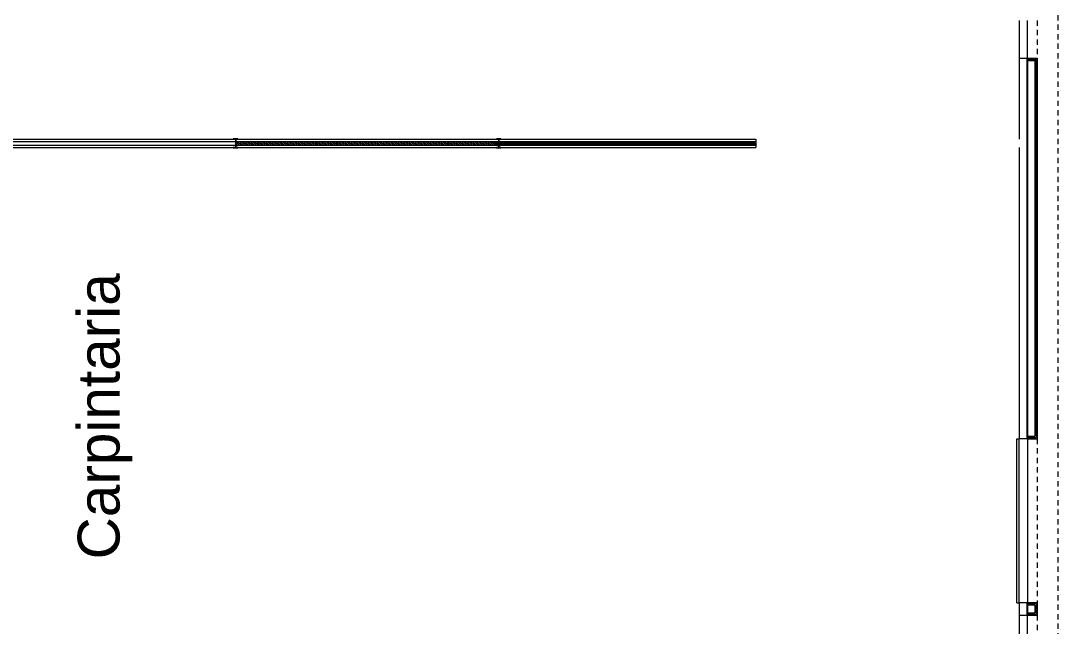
# Model space of a CAD drawing. Header units: millimetres. Extents: x -32 to 1412, y -324 to 2887.
# Drawn here: x 1037.91 to 1062.68, y 1984.98 to 1999.43 of the extents above; entities that cross this region are included whole.
import ezdxf

# ---------------------------------------------------------------- set-up
doc = ezdxf.new("R2010")
doc.units = ezdxf.units.MM
doc.header["$LTSCALE"] = 0.5
doc.linetypes.add('HIDDEN', pattern=[9.525, 6.35, -3.175])
doc.layers.get('0').update_dxf_attribs({"linetype": 'CONTINUOUS'})
doc.layers.add('arquitetura', color=252, linetype='CONTINUOUS', lineweight=5)
doc.styles.add('Arial nw', font='ARIALN.TTF')

msp = doc.modelspace()

# ---------------------------------------------------------------- linework, layer by layer
at = {"layer": 'arquitetura', "color": 252, "linetype": 'HIDDEN', "ltscale": 0.04}
for p, q in [((1062.676, 1958.58), (1062.676, 2018.102)), ((1062.176, 1999.439), (1062.176, 1998.539)), ((1062.176, 1989.453), (1062.176, 1985.539)), ((1062.176, 1985.239), (1062.176, 1984.339))]:
    msp.add_line(p, q, dxfattribs=at)
at = {"layer": 'arquitetura', "color": 252}
for p, q in [((1061.741, 1999.439), (1061.741, 1998.539)), ((1061.941, 1998.539), (1061.941, 1999.439)), ((1061.741, 1998.539), (1061.941, 1998.539)), ((1061.741, 1998.539), (1061.741, 1996.604)), ((1061.929, 1998.539), (1061.929, 1989.453)), ((1061.941, 1998.539), (1061.941, 1989.453)), ((1061.946, 1998.539), (1062.176, 1998.539)), ((1061.946, 1998.539), (1061.946, 1989.453)), ((1061.946, 1998.509), (1062.146, 1998.509)), ((1061.946, 1998.479), (1062.116, 1998.479)), ((1062.116, 1998.479), (1062.116, 1989.513)), ((1062.146, 1998.509), (1062.146, 1989.483)), ((1062.176, 1998.539), (1062.176, 1989.453)), ((1036.751, 1996.604), (1055.461, 1996.604)), ((1055.461, 1996.604), (1055.461, 1996.404)), ((1036.751, 1996.549), (1055.461, 1996.549)), ((1036.751, 1996.459), (1055.461, 1996.459)), ((1036.751, 1996.404), (1055.461, 1996.404)), ((1043.083, 1996.459), (1043.031, 1996.511)), ((1043.038, 1996.459), (1043.031, 1996.466)), ((1043.128, 1996.459), (1043.038, 1996.549)), ((1043.173, 1996.459), (1043.083, 1996.549)), ((1043.217, 1996.459), (1043.127, 1996.549)), ((1043.262, 1996.459), (1043.172, 1996.549)), ((1043.307, 1996.459), (1043.217, 1996.549)), ((1043.352, 1996.459), (1043.262, 1996.549)), ((1043.397, 1996.459), (1043.307, 1996.549)), ((1043.442, 1996.459), (1043.352, 1996.549)), ((1043.487, 1996.459), (1043.397, 1996.549)), ((1043.532, 1996.459), (1043.442, 1996.549)), ((1043.577, 1996.459), (1043.487, 1996.549)), ((1043.622, 1996.459), (1043.532, 1996.549)), ((1043.666, 1996.459), (1043.576, 1996.549)), ((1043.711, 1996.459), (1043.621, 1996.549)), ((1043.756, 1996.459), (1043.666, 1996.549)), ((1043.801, 1996.459), (1043.711, 1996.549)), ((1043.846, 1996.459), (1043.756, 1996.549)), ((1043.891, 1996.459), (1043.801, 1996.549)), ((1043.936, 1996.459), (1043.846, 1996.549)), ((1043.981, 1996.459), (1043.891, 1996.549)), ((1044.026, 1996.459), (1043.936, 1996.549)), ((1044.071, 1996.459), (1043.981, 1996.549)), ((1044.115, 1996.459), (1044.025, 1996.549)), ((1044.16, 1996.459), (1044.07, 1996.549)), ((1044.205, 1996.459), (1044.115, 1996.549)), ((1044.25, 1996.459), (1044.16, 1996.549)), ((1044.295, 1996.459), (1044.205, 1996.549)), ((1044.34, 1996.459), (1044.25, 1996.549)), ((1044.385, 1996.459), (1044.295, 1996.549)), ((1044.43, 1996.459), (1044.34, 1996.549)), ((1044.475, 1996.459), (1044.385, 1996.549)), ((1044.52, 1996.459), (1044.43, 1996.549)), ((1044.564, 1996.459), (1044.474, 1996.549)), ((1044.609, 1996.459), (1044.519, 1996.549)), ((1044.654, 1996.459), (1044.564, 1996.549)), ((1044.699, 1996.459), (1044.609, 1996.549)), ((1044.744, 1996.459), (1044.654, 1996.549)), ((1044.789, 1996.459), (1044.699, 1996.549)), ((1044.834, 1996.459), (1044.744, 1996.549)), ((1044.879, 1996.459), (1044.789, 1996.549)), ((1044.924, 1996.459), (1044.834, 1996.549)), ((1044.969, 1996.459), (1044.879, 1996.549)), ((1045.014, 1996.459), (1044.924, 1996.549)), ((1045.058, 1996.459), (1044.968, 1996.549)), ((1045.103, 1996.459), (1045.013, 1996.549)), ((1045.148, 1996.459), (1045.058, 1996.549)), ((1045.193, 1996.459), (1045.103, 1996.549)), ((1045.238, 1996.459), (1045.148, 1996.549)), ((1045.283, 1996.459), (1045.193, 1996.549)), ((1045.328, 1996.459), (1045.238, 1996.549)), ((1045.373, 1996.459), (1045.283, 1996.549)), ((1045.418, 1996.459), (1045.328, 1996.549)), ((1045.463, 1996.459), (1045.373, 1996.549)), ((1045.507, 1996.459), (1045.417, 1996.549)), ((1045.552, 1996.459), (1045.462, 1996.549)), ((1045.597, 1996.459), (1045.507, 1996.549)), ((1045.642, 1996.459), (1045.552, 1996.549)), ((1045.687, 1996.459), (1045.597, 1996.549)), ((1045.732, 1996.459), (1045.642, 1996.549)), ((1045.777, 1996.459), (1045.687, 1996.549)), ((1045.822, 1996.459), (1045.732, 1996.549)), ((1045.867, 1996.459), (1045.777, 1996.549)), ((1045.912, 1996.459), (1045.822, 1996.549)), ((1045.956, 1996.459), (1045.866, 1996.549)), ((1046.001, 1996.459), (1045.911, 1996.549)), ((1046.046, 1996.459), (1045.956, 1996.549)), ((1046.091, 1996.459), (1046.001, 1996.549)), ((1046.136, 1996.459), (1046.046, 1996.549)), ((1046.181, 1996.459), (1046.091, 1996.549)), ((1046.226, 1996.459), (1046.136, 1996.549)), ((1046.271, 1996.459), (1046.181, 1996.549)), ((1046.316, 1996.459), (1046.226, 1996.549)), ((1046.361, 1996.459), (1046.271, 1996.549)), ((1046.405, 1996.459), (1046.315, 1996.549)), ((1046.45, 1996.459), (1046.36, 1996.549)), ((1046.495, 1996.459), (1046.405, 1996.549)), ((1046.54, 1996.459), (1046.45, 1996.549)), ((1046.585, 1996.459), (1046.495, 1996.549)), ((1046.63, 1996.459), (1046.54, 1996.549)), ((1046.675, 1996.459), (1046.585, 1996.549)), ((1046.72, 1996.459), (1046.63, 1996.549)), ((1046.765, 1996.459), (1046.675, 1996.549)), ((1046.81, 1996.459), (1046.72, 1996.549)), ((1046.854, 1996.459), (1046.764, 1996.549)), ((1046.899, 1996.459), (1046.809, 1996.549)), ((1046.944, 1996.459), (1046.854, 1996.549)), ((1046.989, 1996.459), (1046.899, 1996.549)), ((1047.034, 1996.459), (1046.944, 1996.549)), ((1047.079, 1996.459), (1046.989, 1996.549)), ((1047.124, 1996.459), (1047.034, 1996.549)), ((1047.169, 1996.459), (1047.079, 1996.549)), ((1047.214, 1996.459), (1047.124, 1996.549)), ((1047.259, 1996.459), (1047.169, 1996.549)), ((1047.303, 1996.459), (1047.213, 1996.549)), ((1047.348, 1996.459), (1047.258, 1996.549)), ((1047.393, 1996.459), (1047.303, 1996.549)), ((1047.438, 1996.459), (1047.348, 1996.549)), ((1047.483, 1996.459), (1047.393, 1996.549)), ((1047.528, 1996.459), (1047.438, 1996.549)), ((1047.573, 1996.459), (1047.483, 1996.549)), ((1047.618, 1996.459), (1047.528, 1996.549)), ((1047.663, 1996.459), (1047.573, 1996.549)), ((1047.708, 1996.459), (1047.618, 1996.549)), ((1047.752, 1996.459), (1047.662, 1996.549)), ((1047.797, 1996.459), (1047.707, 1996.549)), ((1047.842, 1996.459), (1047.752, 1996.549)), ((1047.887, 1996.459), (1047.797, 1996.549)), ((1047.932, 1996.459), (1047.842, 1996.549)), ((1047.977, 1996.459), (1047.887, 1996.549)), ((1048.022, 1996.459), (1047.932, 1996.549)), ((1048.067, 1996.459), (1047.977, 1996.549)), ((1048.112, 1996.459), (1048.022, 1996.549)), ((1048.157, 1996.459), (1048.067, 1996.549)), ((1048.201, 1996.459), (1048.111, 1996.549)), ((1048.246, 1996.459), (1048.156, 1996.549)), ((1048.291, 1996.459), (1048.201, 1996.549)), ((1048.336, 1996.459), (1048.246, 1996.549)), ((1048.381, 1996.459), (1048.291, 1996.549)), ((1048.426, 1996.459), (1048.336, 1996.549)), ((1048.471, 1996.459), (1048.381, 1996.549)), ((1048.516, 1996.459), (1048.426, 1996.549)), ((1048.561, 1996.459), (1048.471, 1996.549)), ((1048.606, 1996.459), (1048.516, 1996.549)), ((1048.651, 1996.459), (1048.561, 1996.549)), ((1048.695, 1996.459), (1048.605, 1996.549)), ((1048.74, 1996.459), (1048.65, 1996.549)), ((1048.785, 1996.459), (1048.695, 1996.549)), ((1048.83, 1996.459), (1048.74, 1996.549)), ((1048.875, 1996.459), (1048.785, 1996.549)), ((1048.92, 1996.459), (1048.83, 1996.549)), ((1048.965, 1996.459), (1048.875, 1996.549)), ((1049.01, 1996.459), (1048.92, 1996.549)), ((1049.055, 1996.459), (1048.965, 1996.549)), ((1049.1, 1996.459), (1049.01, 1996.549)), ((1049.144, 1996.459), (1049.054, 1996.549)), ((1049.189, 1996.459), (1049.099, 1996.549)), ((1049.234, 1996.459), (1049.144, 1996.549)), ((1049.24, 1996.459), (1049.15, 1996.549)), ((1049.279, 1996.459), (1049.189, 1996.549)), ((1049.285, 1996.459), (1049.195, 1996.549)), ((1049.324, 1996.459), (1049.234, 1996.549)), ((1049.33, 1996.459), (1049.24, 1996.549)), ((1049.369, 1996.459), (1049.279, 1996.549)), ((1049.375, 1996.459), (1049.285, 1996.549)), ((1049.414, 1996.459), (1049.324, 1996.549)), ((1049.42, 1996.459), (1049.33, 1996.549)), ((1049.459, 1996.459), (1049.369, 1996.549)), ((1049.465, 1996.459), (1049.375, 1996.549)), ((1049.504, 1996.459), (1049.414, 1996.549)), ((1049.51, 1996.459), (1049.42, 1996.549)), ((1049.549, 1996.459), (1049.459, 1996.549)), ((1049.555, 1996.459), (1049.465, 1996.549)), ((1049.593, 1996.459), (1049.503, 1996.549)), ((1049.6, 1996.459), (1049.51, 1996.549)), ((1049.638, 1996.459), (1049.548, 1996.549)), ((1049.645, 1996.459), (1049.555, 1996.549)), ((1049.683, 1996.459), (1049.593, 1996.549)), ((1049.689, 1996.459), (1049.599, 1996.549)), ((1049.728, 1996.459), (1049.638, 1996.549)), ((1049.734, 1996.459), (1049.644, 1996.549)), ((1049.773, 1996.459), (1049.683, 1996.549)), ((1049.779, 1996.459), (1049.689, 1996.549)), ((1049.818, 1996.459), (1049.728, 1996.549)), ((1049.824, 1996.459), (1049.734, 1996.549)), ((1049.863, 1996.459), (1049.773, 1996.549)), ((1049.869, 1996.459), (1049.779, 1996.549)), ((1049.908, 1996.459), (1049.818, 1996.549)), ((1049.914, 1996.459), (1049.824, 1996.549)), ((1049.953, 1996.459), (1049.863, 1996.549)), ((1049.959, 1996.459), (1049.869, 1996.549)), ((1049.998, 1996.459), (1049.908, 1996.549)), ((1050.004, 1996.459), (1049.914, 1996.549)), ((1050.042, 1996.459), (1049.952, 1996.549)), ((1050.049, 1996.459), (1049.959, 1996.549)), ((1050.087, 1996.459), (1049.997, 1996.549)), ((1050.094, 1996.459), (1050.004, 1996.549)), ((1050.132, 1996.459), (1050.042, 1996.549)), ((1050.138, 1996.459), (1050.048, 1996.549)), ((1050.177, 1996.459), (1050.087, 1996.549)), ((1050.183, 1996.459), (1050.093, 1996.549)), ((1050.222, 1996.459), (1050.132, 1996.549)), ((1050.228, 1996.459), (1050.138, 1996.549)), ((1050.267, 1996.459), (1050.177, 1996.549)), ((1050.273, 1996.459), (1050.183, 1996.549)), ((1050.312, 1996.459), (1050.222, 1996.549)), ((1050.318, 1996.459), (1050.228, 1996.549)), ((1050.357, 1996.459), (1050.267, 1996.549)), ((1050.363, 1996.459), (1050.273, 1996.549)), ((1050.402, 1996.459), (1050.312, 1996.549)), ((1050.408, 1996.459), (1050.318, 1996.549)), ((1050.447, 1996.459), (1050.357, 1996.549)), ((1050.453, 1996.459), (1050.363, 1996.549)), ((1050.491, 1996.459), (1050.401, 1996.549)), ((1050.498, 1996.459), (1050.408, 1996.549)), ((1050.536, 1996.459), (1050.446, 1996.549)), ((1050.543, 1996.459), (1050.453, 1996.549)), ((1050.581, 1996.459), (1050.491, 1996.549)), ((1050.587, 1996.459), (1050.497, 1996.549)), ((1050.626, 1996.459), (1050.536, 1996.549)), ((1050.632, 1996.459), (1050.542, 1996.549)), ((1050.671, 1996.459), (1050.581, 1996.549)), ((1050.677, 1996.459), (1050.587, 1996.549)), ((1050.716, 1996.459), (1050.626, 1996.549)), ((1050.722, 1996.459), (1050.632, 1996.549)), ((1050.761, 1996.459), (1050.671, 1996.549)), ((1050.767, 1996.459), (1050.677, 1996.549)), ((1050.806, 1996.459), (1050.716, 1996.549)), ((1050.812, 1996.459), (1050.722, 1996.549)), ((1050.851, 1996.459), (1050.761, 1996.549)), ((1050.857, 1996.459), (1050.767, 1996.549)), ((1050.896, 1996.459), (1050.806, 1996.549)), ((1050.902, 1996.459), (1050.812, 1996.549)), ((1050.94, 1996.459), (1050.85, 1996.549)), ((1050.947, 1996.459), (1050.857, 1996.549)), ((1050.985, 1996.459), (1050.895, 1996.549)), ((1050.992, 1996.459), (1050.902, 1996.549)), ((1051.03, 1996.459), (1050.94, 1996.549)), ((1051.036, 1996.459), (1050.946, 1996.549)), ((1051.075, 1996.459), (1050.985, 1996.549)), ((1051.081, 1996.459), (1050.991, 1996.549)), ((1051.12, 1996.459), (1051.03, 1996.549)), ((1051.126, 1996.459), (1051.036, 1996.549)), ((1051.165, 1996.459), (1051.075, 1996.549)), ((1051.171, 1996.459), (1051.081, 1996.549)), ((1051.21, 1996.459), (1051.12, 1996.549)), ((1051.216, 1996.459), (1051.126, 1996.549)), ((1051.255, 1996.459), (1051.165, 1996.549)), ((1051.261, 1996.459), (1051.171, 1996.549)), ((1051.3, 1996.459), (1051.21, 1996.549)), ((1051.306, 1996.459), (1051.216, 1996.549)), ((1051.345, 1996.459), (1051.255, 1996.549)), ((1051.351, 1996.459), (1051.261, 1996.549)), ((1051.389, 1996.459), (1051.299, 1996.549)), ((1051.396, 1996.459), (1051.306, 1996.549)), ((1051.434, 1996.459), (1051.344, 1996.549)), ((1051.441, 1996.459), (1051.351, 1996.549)), ((1051.479, 1996.459), (1051.389, 1996.549)), ((1051.485, 1996.459), (1051.395, 1996.549)), ((1051.524, 1996.459), (1051.434, 1996.549)), ((1051.53, 1996.459), (1051.44, 1996.549)), ((1051.569, 1996.459), (1051.479, 1996.549)), ((1051.575, 1996.459), (1051.485, 1996.549)), ((1051.614, 1996.459), (1051.524, 1996.549)), ((1051.62, 1996.459), (1051.53, 1996.549)), ((1051.659, 1996.459), (1051.569, 1996.549)), ((1051.665, 1996.459), (1051.575, 1996.549)), ((1051.704, 1996.459), (1051.614, 1996.549)), ((1051.71, 1996.459), (1051.62, 1996.549)), ((1051.749, 1996.459), (1051.659, 1996.549)), ((1051.755, 1996.459), (1051.665, 1996.549)), ((1051.794, 1996.459), (1051.704, 1996.549)), ((1051.8, 1996.459), (1051.71, 1996.549)), ((1051.839, 1996.459), (1051.749, 1996.549)), ((1051.845, 1996.459), (1051.755, 1996.549)), ((1051.883, 1996.459), (1051.793, 1996.549)), ((1051.89, 1996.459), (1051.8, 1996.549)), ((1051.928, 1996.459), (1051.838, 1996.549)), ((1051.934, 1996.459), (1051.844, 1996.549)), ((1051.973, 1996.459), (1051.883, 1996.549)), ((1051.979, 1996.459), (1051.889, 1996.549)), ((1052.018, 1996.459), (1051.928, 1996.549)), ((1052.024, 1996.459), (1051.934, 1996.549)), ((1052.063, 1996.459), (1051.973, 1996.549)), ((1052.069, 1996.459), (1051.979, 1996.549)), ((1052.108, 1996.459), (1052.018, 1996.549)), ((1052.114, 1996.459), (1052.024, 1996.549)), ((1052.153, 1996.459), (1052.063, 1996.549)), ((1052.159, 1996.459), (1052.069, 1996.549)), ((1052.198, 1996.459), (1052.108, 1996.549)), ((1052.204, 1996.459), (1052.114, 1996.549)), ((1052.243, 1996.459), (1052.153, 1996.549)), ((1052.249, 1996.459), (1052.159, 1996.549)), ((1052.288, 1996.459), (1052.198, 1996.549)), ((1052.294, 1996.459), (1052.204, 1996.549)), ((1052.332, 1996.459), (1052.242, 1996.549)), ((1052.339, 1996.459), (1052.249, 1996.549)), ((1052.377, 1996.459), (1052.287, 1996.549)), ((1052.383, 1996.459), (1052.293, 1996.549)), ((1052.422, 1996.459), (1052.332, 1996.549)), ((1052.428, 1996.459), (1052.338, 1996.549)), ((1052.467, 1996.459), (1052.377, 1996.549)), ((1052.473, 1996.459), (1052.383, 1996.549)), ((1052.512, 1996.459), (1052.422, 1996.549)), ((1052.518, 1996.459), (1052.428, 1996.549)), ((1052.557, 1996.459), (1052.467, 1996.549)), ((1052.563, 1996.459), (1052.473, 1996.549)), ((1052.602, 1996.459), (1052.512, 1996.549)), ((1052.608, 1996.459), (1052.518, 1996.549)), ((1052.647, 1996.459), (1052.557, 1996.549)), ((1052.653, 1996.459), (1052.563, 1996.549)), ((1052.692, 1996.459), (1052.602, 1996.549)), ((1052.698, 1996.459), (1052.608, 1996.549)), ((1052.737, 1996.459), (1052.647, 1996.549)), ((1052.743, 1996.459), (1052.653, 1996.549)), ((1052.781, 1996.459), (1052.691, 1996.549)), ((1052.788, 1996.459), (1052.698, 1996.549)), ((1052.826, 1996.459), (1052.736, 1996.549)), ((1052.833, 1996.459), (1052.743, 1996.549)), ((1052.871, 1996.459), (1052.781, 1996.549)), ((1052.877, 1996.459), (1052.787, 1996.549)), ((1052.916, 1996.459), (1052.826, 1996.549)), ((1052.922, 1996.459), (1052.832, 1996.549)), ((1052.961, 1996.459), (1052.871, 1996.549)), ((1052.967, 1996.459), (1052.877, 1996.549)), ((1053.006, 1996.459), (1052.916, 1996.549)), ((1053.012, 1996.459), (1052.922, 1996.549)), ((1053.051, 1996.459), (1052.961, 1996.549)), ((1053.057, 1996.459), (1052.967, 1996.549)), ((1053.096, 1996.459), (1053.006, 1996.549)), ((1053.102, 1996.459), (1053.012, 1996.549)), ((1053.141, 1996.459), (1053.051, 1996.549)), ((1053.147, 1996.459), (1053.057, 1996.549)), ((1053.186, 1996.459), (1053.096, 1996.549)), ((1053.192, 1996.459), (1053.102, 1996.549)), ((1053.23, 1996.459), (1053.14, 1996.549)), ((1053.237, 1996.459), (1053.147, 1996.549)), ((1053.275, 1996.459), (1053.185, 1996.549)), ((1053.282, 1996.459), (1053.192, 1996.549)), ((1053.32, 1996.459), (1053.23, 1996.549)), ((1053.326, 1996.459), (1053.236, 1996.549)), ((1053.365, 1996.459), (1053.275, 1996.549)), ((1053.371, 1996.459), (1053.281, 1996.549)), ((1053.41, 1996.459), (1053.32, 1996.549)), ((1053.416, 1996.459), (1053.326, 1996.549)), ((1053.455, 1996.459), (1053.365, 1996.549)), ((1053.461, 1996.459), (1053.371, 1996.549)), ((1053.5, 1996.459), (1053.41, 1996.549)), ((1053.506, 1996.459), (1053.416, 1996.549)), ((1053.545, 1996.459), (1053.455, 1996.549)), ((1053.551, 1996.459), (1053.461, 1996.549)), ((1053.59, 1996.459), (1053.5, 1996.549)), ((1053.596, 1996.459), (1053.506, 1996.549)), ((1053.635, 1996.459), (1053.545, 1996.549)), ((1053.641, 1996.459), (1053.551, 1996.549)), ((1053.679, 1996.459), (1053.589, 1996.549)), ((1053.686, 1996.459), (1053.596, 1996.549)), ((1053.724, 1996.459), (1053.634, 1996.549)), ((1053.731, 1996.459), (1053.641, 1996.549)), ((1053.769, 1996.459), (1053.679, 1996.549)), ((1053.775, 1996.459), (1053.685, 1996.549)), ((1053.814, 1996.459), (1053.724, 1996.549)), ((1053.82, 1996.459), (1053.73, 1996.549)), ((1053.859, 1996.459), (1053.769, 1996.549)), ((1053.865, 1996.459), (1053.775, 1996.549)), ((1053.904, 1996.459), (1053.814, 1996.549)), ((1053.91, 1996.459), (1053.82, 1996.549)), ((1053.949, 1996.459), (1053.859, 1996.549)), ((1053.955, 1996.459), (1053.865, 1996.549)), ((1053.994, 1996.459), (1053.904, 1996.549)), ((1054, 1996.459), (1053.91, 1996.549)), ((1054.039, 1996.459), (1053.949, 1996.549)), ((1054.045, 1996.459), (1053.955, 1996.549)), ((1054.084, 1996.459), (1053.994, 1996.549)), ((1054.09, 1996.459), (1054, 1996.549)), ((1054.128, 1996.459), (1054.038, 1996.549)), ((1054.135, 1996.459), (1054.045, 1996.549)), ((1054.173, 1996.459), (1054.083, 1996.549)), ((1054.18, 1996.459), (1054.09, 1996.549)), ((1054.218, 1996.459), (1054.128, 1996.549)), ((1054.224, 1996.459), (1054.134, 1996.549)), ((1054.263, 1996.459), (1054.173, 1996.549)), ((1054.269, 1996.459), (1054.179, 1996.549)), ((1054.308, 1996.459), (1054.218, 1996.549)), ((1054.314, 1996.459), (1054.224, 1996.549)), ((1054.353, 1996.459), (1054.263, 1996.549)), ((1054.359, 1996.459), (1054.269, 1996.549)), ((1054.398, 1996.459), (1054.308, 1996.549)), ((1054.404, 1996.459), (1054.314, 1996.549)), ((1054.443, 1996.459), (1054.353, 1996.549)), ((1054.449, 1996.459), (1054.359, 1996.549)), ((1054.488, 1996.459), (1054.398, 1996.549)), ((1054.494, 1996.459), (1054.404, 1996.549)), ((1054.533, 1996.459), (1054.443, 1996.549)), ((1054.539, 1996.459), (1054.449, 1996.549)), ((1054.577, 1996.459), (1054.487, 1996.549)), ((1054.584, 1996.459), (1054.494, 1996.549)), ((1054.622, 1996.459), (1054.532, 1996.549)), ((1054.629, 1996.459), (1054.539, 1996.549)), ((1054.667, 1996.459), (1054.577, 1996.549)), ((1054.673, 1996.459), (1054.583, 1996.549)), ((1054.712, 1996.459), (1054.622, 1996.549)), ((1054.718, 1996.459), (1054.628, 1996.549)), ((1054.757, 1996.459), (1054.667, 1996.549)), ((1054.763, 1996.459), (1054.673, 1996.549)), ((1054.802, 1996.459), (1054.712, 1996.549)), ((1054.808, 1996.459), (1054.718, 1996.549)), ((1054.847, 1996.459), (1054.757, 1996.549)), ((1054.853, 1996.459), (1054.763, 1996.549)), ((1054.892, 1996.459), (1054.802, 1996.549)), ((1054.898, 1996.459), (1054.808, 1996.549)), ((1054.937, 1996.459), (1054.847, 1996.549)), ((1054.943, 1996.459), (1054.853, 1996.549)), ((1054.982, 1996.459), (1054.892, 1996.549)), ((1054.988, 1996.459), (1054.898, 1996.549)), ((1055.026, 1996.459), (1054.936, 1996.549)), ((1055.033, 1996.459), (1054.943, 1996.549)), ((1055.071, 1996.459), (1054.981, 1996.549)), ((1055.078, 1996.459), (1054.988, 1996.549)), ((1055.116, 1996.459), (1055.026, 1996.549)), ((1055.122, 1996.459), (1055.032, 1996.549)), ((1055.161, 1996.459), (1055.071, 1996.549)), ((1055.167, 1996.459), (1055.077, 1996.549)), ((1055.206, 1996.459), (1055.116, 1996.549)), ((1055.212, 1996.459), (1055.122, 1996.549)), ((1055.251, 1996.459), (1055.161, 1996.549)), ((1055.257, 1996.459), (1055.167, 1996.549)), ((1055.296, 1996.459), (1055.206, 1996.549)), ((1055.302, 1996.459), (1055.212, 1996.549)), ((1055.341, 1996.459), (1055.251, 1996.549)), ((1055.347, 1996.459), (1055.257, 1996.549)), ((1055.386, 1996.459), (1055.296, 1996.549)), ((1055.392, 1996.459), (1055.302, 1996.549)), ((1055.431, 1996.459), (1055.341, 1996.549)), ((1055.437, 1996.459), (1055.347, 1996.549)), ((1055.476, 1996.459), (1055.386, 1996.549)), ((1055.461, 1996.48), (1055.392, 1996.549)), ((1055.461, 1996.524), (1055.437, 1996.549)), ((1061.741, 1996.404), (1061.741, 1989.453)), ((1061.691, 1985.539), (1061.691, 1989.453)), ((1061.691, 1989.453), (1061.741, 1989.453)), ((1061.941, 1989.453), (1061.741, 1989.453)), ((1061.741, 1985.539), (1061.741, 1989.453)), ((1061.941, 1989.453), (1061.941, 1985.539)), ((1061.946, 1989.513), (1062.116, 1989.513)), ((1061.946, 1989.483), (1062.146, 1989.483)), ((1061.946, 1989.453), (1062.176, 1989.453)), ((1061.691, 1985.539), (1061.741, 1985.539)), ((1061.941, 1985.539), (1061.741, 1985.539)), ((1061.741, 1985.539), (1061.741, 1985.239)), ((1061.929, 1985.539), (1061.929, 1985.239)), ((1061.941, 1985.539), (1061.941, 1985.239)), ((1061.946, 1985.539), (1061.946, 1985.239)), ((1062.176, 1985.539), (1061.946, 1985.539)), ((1062.146, 1985.509), (1061.946, 1985.509)), ((1062.116, 1985.479), (1061.946, 1985.479)), ((1062.116, 1985.479), (1062.116, 1985.299)), ((1062.146, 1985.509), (1062.146, 1985.269)), ((1062.176, 1985.539), (1062.176, 1985.239)), ((1061.741, 1985.239), (1061.941, 1985.239)), ((1061.741, 1985.239), (1061.741, 1984.339)), ((1061.941, 1984.339), (1061.941, 1985.239)), ((1061.946, 1985.299), (1062.116, 1985.299)), ((1061.946, 1985.269), (1062.146, 1985.269)), ((1061.946, 1985.239), (1062.176, 1985.239))]:
    msp.add_line(p, q, dxfattribs=at)
at = {"layer": 'arquitetura'}
for p, q in [((1043.096, 1996.614), (1042.986, 1996.614)), ((1042.986, 1996.605), (1042.986, 1996.614)), ((1043.026, 1996.605), (1042.986, 1996.605)), ((1043.038, 1996.593), (1043.038, 1996.415)), ((1043.044, 1996.593), (1043.044, 1996.415)), ((1043.096, 1996.605), (1043.056, 1996.605)), ((1043.096, 1996.605), (1043.096, 1996.614)), ((1049.376, 1996.614), (1049.266, 1996.614)), ((1049.266, 1996.605), (1049.266, 1996.614)), ((1049.376, 1996.614), (1049.266, 1996.614)), ((1049.266, 1996.605), (1049.266, 1996.614)), ((1049.306, 1996.605), (1049.266, 1996.605)), ((1049.306, 1996.605), (1049.266, 1996.605)), ((1049.318, 1996.593), (1049.318, 1996.415)), ((1049.318, 1996.593), (1049.318, 1996.415)), ((1049.324, 1996.593), (1049.324, 1996.415)), ((1049.324, 1996.593), (1049.324, 1996.415)), ((1049.376, 1996.605), (1049.336, 1996.605)), ((1049.376, 1996.605), (1049.336, 1996.605)), ((1049.376, 1996.605), (1049.376, 1996.614)), ((1049.376, 1996.605), (1049.376, 1996.614)), ((1043.026, 1996.403), (1042.986, 1996.403)), ((1042.986, 1996.394), (1042.986, 1996.403)), ((1043.096, 1996.394), (1042.986, 1996.394)), ((1043.096, 1996.403), (1043.056, 1996.403)), ((1043.096, 1996.394), (1043.096, 1996.403)), ((1049.306, 1996.403), (1049.266, 1996.403)), ((1049.266, 1996.394), (1049.266, 1996.403)), ((1049.306, 1996.403), (1049.266, 1996.403)), ((1049.266, 1996.394), (1049.266, 1996.403)), ((1049.376, 1996.394), (1049.266, 1996.394)), ((1049.376, 1996.394), (1049.266, 1996.394)), ((1049.376, 1996.403), (1049.336, 1996.403)), ((1049.376, 1996.403), (1049.336, 1996.403)), ((1049.376, 1996.394), (1049.376, 1996.403)), ((1049.376, 1996.394), (1049.376, 1996.403))]:
    msp.add_line(p, q, dxfattribs=at)
for centre, start, end in [((1043.026, 1996.593), 0, 90), ((1043.056, 1996.593), 90, 180), ((1049.306, 1996.593), 0, 90), ((1049.306, 1996.593), 0, 90), ((1049.336, 1996.593), 90, 180), ((1049.336, 1996.593), 90, 180), ((1043.026, 1996.415), 270, 0), ((1043.056, 1996.415), 180, 270), ((1049.306, 1996.415), 270, 0), ((1049.306, 1996.415), 270, 0), ((1049.336, 1996.415), 180, 270), ((1049.336, 1996.415), 180, 270)]:
    msp.add_arc(centre, 0.012, start, end, dxfattribs=at)

# ---------------------------------------------------------------- texts
at = {"insert": (1039.924, 1989.988), "char_height": 1, "attachment_point": 5, "rotation": 90, "style": 'Arial nw'}
msp.add_mtext_dynamic_manual_height_columns('{\\fArial|b0|i0|c0|p34;Carpintaria}', width=17.80712, gutter_width=2, heights=[3.301], dxfattribs=at)

doc.saveas('drawing.dxf')
